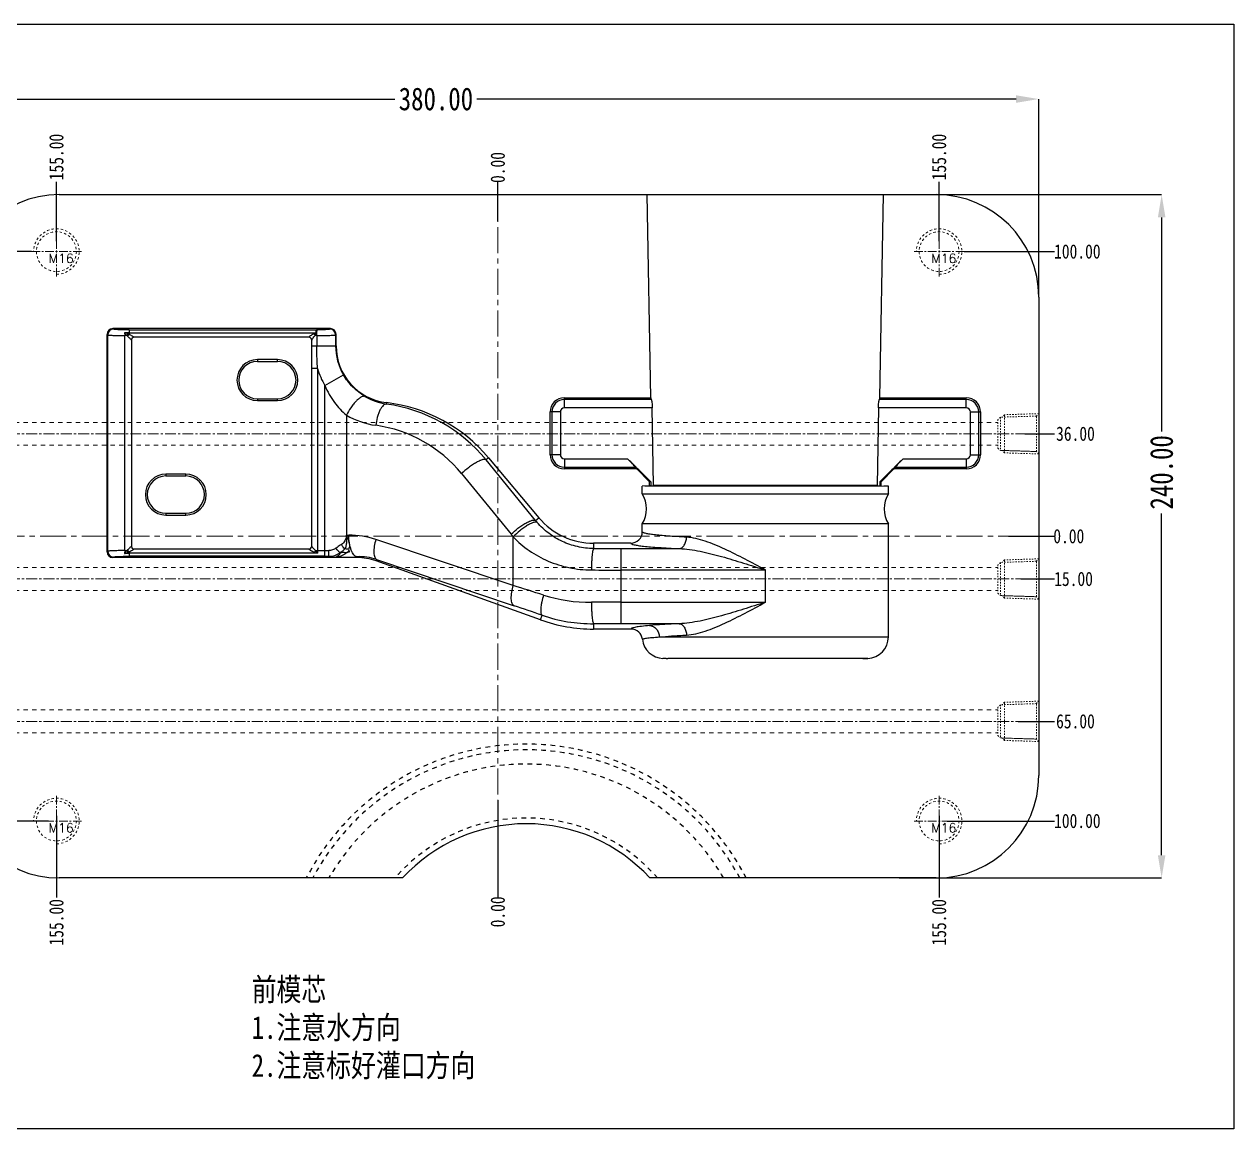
# Model space of a CAD drawing. Header units: millimetres. Extents: x 1188 to 10032, y -1727 to 798.
# Drawn here: x 4049.1 to 4473.9, y -934.3 to -546.3 of the extents above; entities that cross this region are included whole.
import ezdxf

# ---------------------------------------------------------------- set-up
doc = ezdxf.new("R2010")
doc.units = ezdxf.units.MM
doc.header["$LTSCALE"] = 16.335
doc.header["$PDMODE"] = 3
doc.header["$PDSIZE"] = 0.3125
doc.linetypes.add('CENTER', pattern=[0.6, 0.375, -0.075, 0.075, -0.075])
doc.linetypes.add('HIDDEN', pattern=[0.2, 0.1, -0.1])
doc.layers.get('0').update_dxf_attribs({"linetype": 'CONTINUOUS'})
doc.layers.get('Defpoints').update_dxf_attribs({"linetype": 'CONTINUOUS'})
for name, color, linetype, lineweight in [('center', 1, 'CENTER', 9), ('cool', 153, 'HIDDEN', 9), ('screw', 33, 'CONTINUOUS', 13)]:
    doc.layers.add(name, color=color, linetype=linetype, lineweight=lineweight)
doc.layers.add('DEFAULT_2', color=8, linetype='HIDDEN')
doc.layers.add('dim', color=3, linetype='CONTINUOUS')
doc.styles.get("Standard").update_dxf_attribs({"font": 'txt', "width": 0.8})
doc.styles.add('TXT', font='txt.shx', dxfattribs={"bigfont": 'gbcbig.shx'})
doc.dimstyles.new('11', dxfattribs={"dimtxt": 8, "dimasz": 8, "dimexe": 0, "dimexo": 0, "dimgap": 0, "dimtad": 0, "dimzin": 0, "dimdsep": 46, "dimtxsty": 'Standard', "dimcen": 0, "dimclrd": 4, "dimclre": 4, "dimclrt": 6, "dimazin": 0, "dimtfac": 1, "dimtofl": 0, "dimtmove": 0, "dimatfit": 3, "dimfxl": 0, "dimtolj": 1, "dimtzin": 0, "dimarcsym": 0})

# ---------------------------------------------------------------- blocks, each defined once
blk = doc.blocks.new('screw_m16_g')
at = {"layer": 'screw', "color": 1, "linetype": 'CENTER', "ltscale": 0.497582}
for p, q in [((0, -8.8), (0, 8.8)), ((-8.8, 0), (8.8, 0))]:
    blk.add_line(p, q, dxfattribs=at)
at = {"layer": 'screw', "color": 33, "linetype": 'HIDDEN', "ltscale": 0.497582}
blk.add_circle((0, 0), 7, dxfattribs=at)
at = {"layer": 'screw', "color": 92, "linetype": 'HIDDEN', "ltscale": 0.497582}
blk.add_arc((0, 0), 8, 270, 180, dxfattribs=at)
at = {"layer": 'screw', "color": 6, "style": 'TXT'}
blk.add_text('M16', height=3.2, dxfattribs=at).set_placement((-2.72, -4))
blk = doc.blocks.new('cool_jt_f12')
at = {"layer": 'cool', "ltscale": 0.3}
for p, q in [((0, 7.0785), (0.856, 6.2225)), ((0, 7.0785), (12, 6.7035)), ((0.856, 6.2225), (0.856, -6.2225)), ((13.5, 5.827375), (0.856, 6.2225)), ((0.856, 6.2225), (13.5, 5.827375)), ((12, 6.7035), (12.856, 5.8475)), ((12, 6.7035), (12, -6.7035)), ((14.327375, 5), (13.5, 5.827375)), ((13.5, -5.827375), (13.5, 5.827375)), ((14.327375, -5), (14.327375, 5)), ((0.856, -6.2225), (0, -7.0785)), ((0, -7.0785), (12, -6.7035)), ((0.856, -6.2225), (13.5, -5.827375)), ((12, -6.7035), (12.856, -5.8475)), ((13.5, -5.827375), (14.327375, -5))]:
    blk.add_line(p, q, dxfattribs=at)
blk = doc.blocks.new('2')
at = {"layer": 'cool', "ltscale": 0.932966}
for p, q in [((1569.04, -797.14), (1920.38, -797.14)), ((1569.04, -805.14), (1920.38, -805.14))]:
    blk.add_line(p, q, dxfattribs=at)
at = {"layer": 'cool', "color": 1, "linetype": 'CENTER', "ltscale": 0.621977}
blk.add_line((1554.71, -801.14), (1934.71, -801.14), dxfattribs=at)
at = {"layer": 'cool', "ltscale": 0.932966}
blk.add_blockref('cool_jt_f12', (1554.71, -801.14), dxfattribs=at)
at = {"layer": 'cool', "ltscale": 0.932966, "rotation": 180}
blk.add_blockref('cool_jt_f12', (1934.71, -801.14), dxfattribs=at)
blk = doc.blocks.new('*D150')
at = {"color": 4, "lineweight": -2}
for p, q in [((4025.45, -642.14), (4025.45, -572.57)), ((4033.45, -572.57), (4179.33, -572.57)), ((4397.45, -572.57), (4208.13, -572.57)), ((4405.45, -642.14), (4405.45, -572.57))]:
    blk.add_line(p, q, dxfattribs=at)
at = {"color": 4}
for points in [[(4033.45, -571.24), (4033.45, -573.9), (4025.45, -572.57)], [(4397.45, -571.24), (4397.45, -573.9), (4405.45, -572.57)]]:
    blk.add_solid(points, dxfattribs=at)
at = {"layer": 'Defpoints', "color": 0}
for p in [(4405.45, -572.57), (4025.45, -642.14), (4405.45, -642.14)]:
    blk.add_point(p, dxfattribs=at)
at = {"color": 6, "insert": (4193.73, -572.57), "char_height": 8, "attachment_point": 5}
blk.add_mtext('\\A1;380.00', dxfattribs=at)
blk = doc.blocks.new('*D151')
at = {"color": 4, "lineweight": -2}
for p, q in [((4369.45, -606.14), (4448.6, -606.14)), ((4448.6, -614.14), (4448.6, -689.28)), ((4448.6, -838.14), (4448.6, -718.08)), ((4356.45, -846.14), (4448.6, -846.14))]:
    blk.add_line(p, q, dxfattribs=at)
at = {"color": 4}
for points in [[(4447.27, -614.14), (4449.93, -614.14), (4448.6, -606.14)], [(4447.27, -838.14), (4449.93, -838.14), (4448.6, -846.14)]]:
    blk.add_solid(points, dxfattribs=at)
at = {"layer": 'Defpoints', "color": 0}
for p in [(4369.45, -606.14), (4356.45, -846.14), (4448.6, -846.14)]:
    blk.add_point(p, dxfattribs=at)
at = {"color": 6, "insert": (4448.6, -703.68), "char_height": 8, "attachment_point": 5, "rotation": 90}
blk.add_mtext('\\A1;240.00', dxfattribs=at)
blk = doc.blocks.new('*D156')
at = {"layer": 'Defpoints', "color": 0}
for p in [(4215.45, -726.14), (4394.76, -726.14), (4410.99, -726.14)]:
    blk.add_point(p, dxfattribs=at)
at = {"layer": 'dim', "color": 4, "lineweight": -2}
blk.add_line((4394.76, -726.14), (4410.99, -726.14), dxfattribs=at)
at = {"layer": 'dim', "color": 6, "insert": (4415.99, -726.14), "char_height": 5, "attachment_point": 5}
blk.add_mtext('\\A1;0.00', dxfattribs=at)
blk = doc.blocks.new('*D157')
at = {"layer": 'Defpoints', "color": 0}
for p in [(4400.6, -690.14), (4410.99, -690.14), (4215.45, -726.14)]:
    blk.add_point(p, dxfattribs=at)
at = {"layer": 'dim', "color": 4, "lineweight": -2}
blk.add_line((4400.6, -690.14), (4410.99, -690.14), dxfattribs=at)
at = {"layer": 'dim', "color": 6, "insert": (4418.33, -690.14), "char_height": 5, "attachment_point": 5}
blk.add_mtext('\\A1;36.00', dxfattribs=at)
blk = doc.blocks.new('*D158')
at = {"layer": 'Defpoints', "color": 0}
for p in [(4379.25, -626.14), (4410.99, -626.14), (4215.45, -726.14)]:
    blk.add_point(p, dxfattribs=at)
at = {"layer": 'dim', "color": 4, "lineweight": -2}
blk.add_line((4379.25, -626.14), (4410.99, -626.14), dxfattribs=at)
at = {"layer": 'dim', "color": 6, "insert": (4418.99, -626.14), "char_height": 5, "attachment_point": 5}
blk.add_mtext('\\A1;100.00', dxfattribs=at)
blk = doc.blocks.new('*D159')
at = {"layer": 'Defpoints', "color": 0}
for p in [(4215.45, -726.14), (4399.15, -741.14), (4410.99, -741.14)]:
    blk.add_point(p, dxfattribs=at)
at = {"layer": 'dim', "color": 4, "lineweight": -2}
blk.add_line((4399.15, -741.14), (4410.99, -741.14), dxfattribs=at)
at = {"layer": 'dim', "color": 6, "insert": (4417.66, -741.14), "char_height": 5, "attachment_point": 5}
blk.add_mtext('\\A1;15.00', dxfattribs=at)
blk = doc.blocks.new('*D160')
at = {"layer": 'Defpoints', "color": 0}
for p in [(4215.45, -726.14), (4398.26, -791.14), (4410.99, -791.14)]:
    blk.add_point(p, dxfattribs=at)
at = {"layer": 'dim', "color": 4, "lineweight": -2}
blk.add_line((4398.26, -791.14), (4410.99, -791.14), dxfattribs=at)
at = {"layer": 'dim', "color": 6, "insert": (4418.33, -791.14), "char_height": 5, "attachment_point": 5}
blk.add_mtext('\\A1;65.00', dxfattribs=at)
blk = doc.blocks.new('*D161')
at = {"layer": 'Defpoints', "color": 0}
for p in [(4215.45, -726.14), (4373.25, -826.14), (4410.99, -826.14)]:
    blk.add_point(p, dxfattribs=at)
at = {"layer": 'dim', "color": 4, "lineweight": -2}
blk.add_line((4373.25, -826.14), (4410.99, -826.14), dxfattribs=at)
at = {"layer": 'dim', "color": 6, "insert": (4418.99, -826.14), "char_height": 5, "attachment_point": 5}
blk.add_mtext('\\A1;100.00', dxfattribs=at)
blk = doc.blocks.new('*D162')
at = {"layer": 'Defpoints', "color": 0}
for p in [(4215.45, -726.14), (4215.45, -818.82), (4215.45, -853.05)]:
    blk.add_point(p, dxfattribs=at)
at = {"layer": 'dim', "color": 4, "lineweight": -2}
blk.add_line((4215.45, -818.82), (4215.45, -853.05), dxfattribs=at)
at = {"layer": 'dim', "color": 6, "insert": (4215.45, -858.05), "char_height": 5, "attachment_point": 5, "rotation": 90}
blk.add_mtext('\\A1;0.00', dxfattribs=at)
blk = doc.blocks.new('*D163')
at = {"layer": 'Defpoints', "color": 0}
for p in [(4215.45, -726.14), (4370.45, -824.28), (4370.45, -853.05)]:
    blk.add_point(p, dxfattribs=at)
at = {"layer": 'dim', "color": 4, "lineweight": -2}
blk.add_line((4370.45, -824.28), (4370.45, -853.05), dxfattribs=at)
at = {"layer": 'dim', "color": 6, "insert": (4370.45, -861.72), "char_height": 5, "attachment_point": 5, "rotation": 90}
blk.add_mtext('\\A1;155.00', dxfattribs=at)
blk = doc.blocks.new('*D164')
at = {"layer": 'Defpoints', "color": 0}
for p in [(4215.45, -601.61), (4215.45, -615.51), (4215.45, -726.14)]:
    blk.add_point(p, dxfattribs=at)
at = {"layer": 'dim', "color": 4, "lineweight": -2}
blk.add_line((4215.45, -615.51), (4215.45, -601.61), dxfattribs=at)
at = {"layer": 'dim', "color": 6, "insert": (4215.45, -596.61), "char_height": 5, "attachment_point": 5, "rotation": 90}
blk.add_mtext('\\A1;0.00', dxfattribs=at)
blk = doc.blocks.new('*D165')
at = {"layer": 'Defpoints', "color": 0}
for p in [(4370.45, -601.61), (4370.45, -622.5), (4215.45, -726.14)]:
    blk.add_point(p, dxfattribs=at)
at = {"layer": 'dim', "color": 4, "lineweight": -2}
blk.add_line((4370.45, -622.5), (4370.45, -601.61), dxfattribs=at)
at = {"layer": 'dim', "color": 6, "insert": (4370.45, -592.94), "char_height": 5, "attachment_point": 5, "rotation": 90}
blk.add_mtext('\\A1;155.00', dxfattribs=at)
blk = doc.blocks.new('*D166')
at = {"layer": 'Defpoints', "color": 0}
for p in [(4019.9, -726.14), (4036.14, -726.14), (4215.45, -726.14)]:
    blk.add_point(p, dxfattribs=at)
at = {"layer": 'dim', "color": 4, "lineweight": -2}
blk.add_line((4036.14, -726.14), (4019.9, -726.14), dxfattribs=at)
at = {"layer": 'dim', "color": 6, "insert": (4014.9, -726.14), "char_height": 5, "attachment_point": 5}
blk.add_mtext('\\A1;0.00', dxfattribs=at)
blk = doc.blocks.new('*D167')
at = {"layer": 'Defpoints', "color": 0}
for p in [(4019.9, -690.14), (4030.29, -690.14), (4215.45, -726.14)]:
    blk.add_point(p, dxfattribs=at)
at = {"layer": 'dim', "color": 4, "lineweight": -2}
blk.add_line((4030.29, -690.14), (4019.9, -690.14), dxfattribs=at)
at = {"layer": 'dim', "color": 6, "insert": (4012.57, -690.14), "char_height": 5, "attachment_point": 5}
blk.add_mtext('\\A1;36.00', dxfattribs=at)
blk = doc.blocks.new('*D168')
at = {"layer": 'Defpoints', "color": 0}
for p in [(4019.9, -626.14), (4051.65, -626.14), (4215.45, -726.14)]:
    blk.add_point(p, dxfattribs=at)
at = {"layer": 'dim', "color": 4, "lineweight": -2}
blk.add_line((4051.65, -626.14), (4019.9, -626.14), dxfattribs=at)
at = {"layer": 'dim', "color": 6, "insert": (4011.9, -626.14), "char_height": 5, "attachment_point": 5}
blk.add_mtext('\\A1;100.00', dxfattribs=at)
blk = doc.blocks.new('*D169')
at = {"layer": 'Defpoints', "color": 0}
for p in [(4215.45, -726.14), (4019.9, -741.14), (4031.75, -741.14)]:
    blk.add_point(p, dxfattribs=at)
at = {"layer": 'dim', "color": 4, "lineweight": -2}
blk.add_line((4031.75, -741.14), (4019.9, -741.14), dxfattribs=at)
at = {"layer": 'dim', "color": 6, "insert": (4013.24, -741.14), "char_height": 5, "attachment_point": 5}
blk.add_mtext('\\A1;15.00', dxfattribs=at)
blk = doc.blocks.new('*D170')
at = {"layer": 'Defpoints', "color": 0}
for p in [(4215.45, -726.14), (4019.9, -791.14), (4032.63, -791.14)]:
    blk.add_point(p, dxfattribs=at)
at = {"layer": 'dim', "color": 4, "lineweight": -2}
blk.add_line((4032.63, -791.14), (4019.9, -791.14), dxfattribs=at)
at = {"layer": 'dim', "color": 6, "insert": (4012.57, -791.14), "char_height": 5, "attachment_point": 5}
blk.add_mtext('\\A1;65.00', dxfattribs=at)
blk = doc.blocks.new('*D171')
at = {"layer": 'Defpoints', "color": 0}
for p in [(4215.45, -726.14), (4019.9, -826.14), (4057.65, -826.14)]:
    blk.add_point(p, dxfattribs=at)
at = {"layer": 'dim', "color": 4, "lineweight": -2}
blk.add_line((4057.65, -826.14), (4019.9, -826.14), dxfattribs=at)
at = {"layer": 'dim', "color": 6, "insert": (4011.9, -826.14), "char_height": 5, "attachment_point": 5}
blk.add_mtext('\\A1;100.00', dxfattribs=at)
blk = doc.blocks.new('*D172')
at = {"layer": 'Defpoints', "color": 0}
for p in [(4215.45, -726.14), (4060.45, -824.28), (4060.45, -853.05)]:
    blk.add_point(p, dxfattribs=at)
at = {"layer": 'dim', "color": 4, "lineweight": -2}
blk.add_line((4060.45, -824.28), (4060.45, -853.05), dxfattribs=at)
at = {"layer": 'dim', "color": 6, "insert": (4060.45, -861.72), "char_height": 5, "attachment_point": 5, "rotation": 90}
blk.add_mtext('\\A1;155.00', dxfattribs=at)
blk = doc.blocks.new('*D173')
at = {"layer": 'Defpoints', "color": 0}
for p in [(4060.45, -601.61), (4060.45, -622.5), (4215.45, -726.14)]:
    blk.add_point(p, dxfattribs=at)
at = {"layer": 'dim', "color": 4, "lineweight": -2}
blk.add_line((4060.45, -622.5), (4060.45, -601.61), dxfattribs=at)
at = {"layer": 'dim', "color": 6, "insert": (4060.45, -592.94), "char_height": 5, "attachment_point": 5, "rotation": 90}
blk.add_mtext('\\A1;155.00', dxfattribs=at)

msp = doc.modelspace()

# ---------------------------------------------------------------- linework, layer by layer
at = {"color": 7, "linetype": 'Continuous'}
for p, q in [((4061.447, -606.141), (4369.447, -606.141)), ((4269.203, -677.48), (4267.958, -606.141)), ((4349.631, -677.48), (4350.876, -606.141)), ((4405.447, -642.141), (4405.447, -810.141)), ((4080.453, -653.38), (4080.274, -653.201)), ((4156.66, -653.201), (4080.274, -653.201)), ((4085.973, -653.654), (4085.973, -655.214)), ((4085.973, -653.654), (4151.933, -653.654)), ((4152.134, -653.648), (4151.933, -653.654)), ((4156.66, -653.201), (4156.481, -653.38)), ((4078.267, -731.594), (4078.267, -655.208)), ((4078.267, -655.208), (4078.446, -655.387)), ((4078.446, -731.415), (4078.446, -655.387)), ((4084.494, -731.146), (4084.494, -655.656)), ((4085.189, -655.656), (4084.494, -655.656)), ((4085.973, -654.687), (4151.507, -654.687)), ((4086.809, -657.193), (4086.809, -729.609)), ((4149.12, -656.216), (4087.815, -656.216)), ((4150.124, -729.575), (4150.126, -657.225)), ((4151.887, -655.659), (4151.313, -655.659)), ((4151.887, -655.659), (4151.887, -659.231)), ((4158.488, -655.387), (4158.667, -655.208)), ((4158.488, -655.387), (4158.488, -659.231)), ((4158.667, -659.231), (4158.667, -655.208)), ((4150.126, -659.231), (4158.667, -659.231)), ((4131.029, -664.1), (4131.029, -664.759)), ((4138.064, -664.1), (4131.029, -664.1)), ((4131.029, -664.759), (4138.064, -664.759)), ((4138.064, -664.759), (4138.064, -664.1)), ((4152.134, -667.223), (4150.124, -667.223)), ((4152.134, -667.223), (4152.134, -732.116)), ((4154.74, -673.227), (4161.244, -669.438)), ((4154.74, -733.148), (4154.74, -673.227)), ((4131.029, -677.824), (4131.029, -678.482)), ((4131.029, -677.824), (4138.064, -677.824)), ((4131.029, -678.482), (4138.064, -678.482)), ((4138.064, -678.482), (4138.064, -677.824)), ((4176.392, -679.19), (4176.332, -679.691)), ((4238.845, -681.055), (4238.845, -677.48)), ((4238.845, -677.48), (4269.203, -677.48)), ((4269.368, -678.1), (4238.845, -678.1)), ((4379.989, -678.1), (4349.465, -678.1)), ((4349.631, -677.48), (4379.989, -677.48)), ((4379.989, -681.055), (4379.989, -677.48)), ((4162.305, -683.592), (4162.305, -725.561)), ((4233.845, -697.48), (4233.845, -682.48)), ((4237.42, -682.48), (4233.845, -682.48)), ((4234.466, -682.48), (4234.466, -697.48)), ((4237.42, -682.48), (4237.42, -697.48)), ((4269.716, -681.055), (4238.845, -681.055)), ((4270.198, -708.354), (4269.716, -681.055)), ((4349.118, -681.055), (4348.636, -708.354)), ((4379.989, -681.055), (4349.118, -681.055)), ((4381.413, -682.48), (4384.989, -682.48)), ((4381.413, -697.48), (4381.413, -682.48)), ((4384.368, -697.48), (4384.368, -682.48)), ((4384.989, -682.48), (4384.989, -697.48)), ((4212.204, -698.548), (4211.327, -699.285)), ((4228.709, -720.576), (4211.327, -699.285)), ((4212.204, -698.548), (4229.87, -719.601)), ((4237.42, -697.48), (4233.845, -697.48)), ((4238.845, -698.904), (4238.845, -702.48)), ((4238.845, -698.904), (4261.037, -698.904)), ((4263.8, -701.645), (4261.037, -698.904)), ((4357.796, -698.904), (4355.034, -701.645)), ((4357.796, -698.904), (4379.989, -698.904)), ((4379.989, -698.904), (4379.989, -702.48)), ((4381.413, -697.48), (4384.989, -697.48)), ((4098.869, -704.3), (4098.869, -704.959)), ((4105.904, -704.3), (4098.869, -704.3)), ((4098.869, -704.959), (4105.904, -704.959)), ((4105.904, -704.959), (4105.904, -704.3)), ((4202.724, -704.123), (4220.106, -725.414)), ((4238.845, -701.859), (4263.757, -701.859)), ((4264.242, -702.48), (4238.845, -702.48)), ((4264.44, -702.279), (4263.8, -701.645)), ((4268.742, -706.98), (4264.242, -702.48)), ((4350.092, -706.98), (4354.592, -702.48)), ((4355.034, -701.645), (4354.394, -702.279)), ((4379.989, -702.48), (4354.592, -702.48)), ((4355.077, -701.859), (4379.989, -701.859)), ((4268.742, -708.389), (4266.202, -708.478)), ((4266.202, -711.224), (4266.202, -708.478)), ((4268.742, -708.389), (4268.742, -706.98)), ((4269.187, -706.98), (4268.742, -706.98)), ((4269.187, -708.389), (4268.742, -708.389)), ((4350.092, -708.478), (4268.742, -708.478)), ((4269.187, -706.98), (4268.962, -706.757)), ((4269.187, -706.98), (4269.187, -708.389)), ((4269.187, -708.389), (4270.198, -708.354)), ((4348.636, -708.354), (4270.198, -708.354)), ((4348.636, -708.354), (4349.647, -708.389)), ((4349.872, -706.757), (4349.647, -706.98)), ((4350.092, -706.98), (4349.647, -706.98)), ((4349.647, -706.98), (4349.647, -708.389)), ((4350.092, -708.389), (4350.092, -706.98)), ((4350.092, -708.389), (4352.632, -708.478)), ((4352.632, -711.224), (4352.632, -708.478)), ((4266.202, -711.224), (4352.632, -711.224)), ((4098.869, -718.024), (4098.869, -718.682)), ((4098.869, -718.024), (4105.904, -718.024)), ((4098.869, -718.682), (4105.904, -718.682)), ((4105.904, -718.682), (4105.904, -718.024)), ((4228.709, -720.576), (4229.87, -719.601)), ((4266.202, -724.551), (4266.202, -721.812)), ((4352.632, -721.812), (4266.202, -721.812)), ((4352.632, -761.496), (4352.632, -721.812)), ((4162.305, -725.561), (4162.305, -725.78)), ((4162.305, -725.78), (4163.116, -725.776)), ((4220.876, -743.438), (4220.876, -726.325)), ((4087.815, -730.586), (4149.122, -730.586)), ((4220.876, -743.438), (4172.613, -727.221)), ((4262.182, -728.576), (4249.117, -728.576)), ((4249.117, -728.576), (4249.117, -730.441)), ((4258.702, -730.467), (4279.172, -730.467)), ((4258.702, -730.467), (4258.702, -756.836)), ((4078.446, -731.415), (4078.267, -731.594)), ((4080.274, -733.601), (4080.453, -733.423)), ((4165.953, -733.601), (4080.274, -733.601)), ((4084.494, -731.146), (4085.189, -731.146)), ((4085.973, -731.588), (4085.973, -733.148)), ((4152.134, -732.116), (4085.973, -732.116)), ((4154.74, -733.148), (4085.973, -733.148)), ((4151.428, -731.141), (4154.74, -731.141)), ((4156.215, -733.145), (4158.615, -733.455)), ((4158.615, -733.455), (4165.953, -733.299)), ((4165.953, -733.601), (4165.953, -733.299)), ((4172.909, -734.306), (4172.739, -734.781)), ((4230.457, -755.481), (4172.739, -734.781)), ((4172.909, -734.306), (4221.172, -750.523)), ((4309.417, -737.994), (4258.702, -737.994)), ((4309.417, -749.309), (4309.417, -737.994)), ((4258.702, -749.309), (4309.417, -749.309)), ((4230.457, -755.481), (4231.034, -753.872)), ((4249.117, -756.862), (4249.117, -758.726)), ((4262.25, -758.726), (4249.117, -758.726)), ((4279.172, -756.836), (4258.702, -756.836)), ((4272.177, -761.496), (4352.632, -761.496)), ((4274.531, -769.065), (4273.476, -769.029)), ((4343.601, -769.078), (4275.232, -769.078)), ((4344.303, -769.065), (4345.357, -769.029)), ((4182.036, -846.141), (4061.447, -846.141)), ((4369.447, -846.141), (4268.858, -846.141))]:
    msp.add_line(p, q, dxfattribs=at)
msp.add_lwpolyline([(3832.945, -546.273), (4473.942, -546.273), (4473.942, -934.251), (3832.945, -934.251)], close=True)
msp.add_lwpolyline([(4150.094, -656.979), (4150.124, -657.198), (4150.124, -657.22)], dxfattribs=at)
for centre, radius, start, end in [((4061.447, -642.141), 36, 90, 180), ((4369.447, -642.141), 36, 0, 90), ((4080.459, -655.394), 2.014, 90.18561, 179.81439), ((4156.474, -655.394), 2.014, 0.18561, 89.81439), ((4149.117, -657.219), 1.003, 14.29634, 89.94563), ((4151.304, -656.75), 2.073, 78.53589, 84.37975), ((4178.767, -659.231), 20.279, 180, 210.22018), ((4178.767, -659.231), 20.1, 180, 263.21462), ((4131.029, -671.291), 7.191, 90, 270), ((4131.029, -671.291), 6.532, 90, 270), ((4138.064, -671.291), 7.191, 270, 90), ((4138.064, -671.291), 6.532, 270, 90), ((4178.767, -659.231), 27.806, 196.7041, 210.22018), ((4179.367, -659.225), 20.691, 239.3401, 261.56564), ((4168.855, -734.094), 54.914, 39.33741, 82.1738), ((4169.861, -734.078), 55.275, 40, 83.21462), ((4238.845, -682.48), 5, 90, 180), ((4238.845, -682.48), 4.379, 90, 180), ((4379.989, -682.48), 5, 0, 90), ((4379.989, -682.48), 4.379, 0, 90), ((4176.531, -659.22), 28.216, 239.72787, 262.00536), ((4238.845, -682.48), 1.425, 90, 180), ((4379.989, -682.48), 1.425, 0, 90), ((4166.018, -734.092), 47.386, 39.23014, 82.00779), ((4238.845, -697.48), 5, 180, 270), ((4238.845, -697.48), 4.379, 180, 270), ((4238.845, -697.48), 1.425, 180, 270), ((4379.989, -697.48), 5, 270, 0), ((4379.989, -697.48), 4.379, 270, 0), ((4379.989, -697.48), 1.425, 270, 0), ((4098.869, -711.491), 7.191, 90, 270), ((4098.869, -711.491), 6.532, 90, 270), ((4105.904, -711.491), 7.191, 270, 90), ((4105.904, -711.491), 6.532, 270, 90), ((4257.659, -716.518), 10.05, 328.21167, 31.78833), ((4361.174, -716.518), 10.05, 148.21167, 211.78833), ((4249.853, -703.447), 27.211, 219.01065, 220.96923), ((4249.117, -703.451), 25.125, 220, 270), ((4167.056, -698.985), 27.452, 259.90209, 260.1401), ((4161.808, -725.688), 0.499, 334.08396, 348.80623), ((4163.711, -753.713), 27.948, 71.42655, 91.21992), ((4247.014, -703.445), 34.738, 219.22859, 221.19606), ((4262.177, -724.552), 4.025, 270.07448, 0.01478), ((4161.69, -734.54), 3.974, 70.83538, 78.17685), ((4258.698, 1037.468), 1767.935, 269.689473, 270.000104), ((4080.459, -731.409), 2.014, 180.18561, 269.81439), ((4154.741, -383.251), 347.89, 269.99988, 270.22081), ((4154.741, -312.202), 420.946, 269.99989, 270.20074), ((4157.728, -726.435), 7.196, 310.09759, 319.06751), ((4154, -710.348), 23.154, 291.17364, 293.73315), ((4171.766, -727.878), 9.21, 198.19194, 200.87762), ((4170.413, -728.396), 7.761, 200.8673, 203.93463), ((4166.548, -753.713), 20.423, 71.85081, 91.66742), ((4165.953, -753.701), 20.1, 70.27, 90), ((4258.698, 1328.253), 2066.247, 269.712763, 270.000096), ((3650.619, -2577.514), 1920.684, 72.39496, 72.728327), ((4248.039, -694.631), 54.704, 252.44317, 270.31504), ((3696.43, -2311.962), 1647.253, 71.062138, 71.424403), ((4258.684, -2810.057), 2060.748, 89.999521, 90.287621), ((4249.117, -703.451), 55.275, 250.27, 270), ((4248.861, -702.219), 54.643, 250.9587, 270.26837), ((4258.686, -2520.068), 1763.232, 89.999482, 90.310941), ((4262.245, -762.751), 4.025, 6.22315, 89.93297), ((4273.739, -761.496), 7.537, 186.23885, 268), ((4345.094, -761.496), 7.537, 272, 0), ((4275.232, -748.978), 20.1, 268, 270), ((4343.601, -748.978), 20.1, 270, 272), ((4061.447, -810.141), 36, 180, 270), ((4369.447, -810.141), 36, 270, 0), ((4225.447, -886.141), 59.03, 42.65806, 137.34194)]:
    msp.add_arc(centre, radius, start, end, dxfattribs=at)
for centre, major_axis, ratio, start_param, end_param in [((4080.28, -655.214), (1.425, -1.425), 0.9972647, 2.357564, 3.9256213), ((4156.654, -655.214), (-1.425, -1.425), 0.9972647, 2.357564, 3.9256213), ((4309.417, -677.458), (40.214, 0), 0.1763278, -3.1385148, -3.0508358), ((4309.417, -677.458), (40.214, 0), 0.1763278, -0.0907568, -0.0030778), ((4309.417, -701.03), (45.894, 0), 0.1791337, -3.0406109, -2.9643389), ((4309.417, -701.03), (45.894, 0), 0.1791337, -0.1772537, -0.1009817), ((4080.28, -731.588), (1.425, 1.425), 0.9972647, -3.9256213, -2.357564)]:
    msp.add_ellipse(centre, major_axis=major_axis, ratio=ratio, start_param=start_param, end_param=end_param, dxfattribs=at)
for points, knots in [([(4085.973, -653.654), (4085.29, -653.654), (4084.296, -653.645), (4083.028, -653.612), (4082.213, -653.579), (4081.533, -653.54), (4081.062, -653.501), (4080.772, -653.464), (4080.621, -653.439), (4080.52, -653.414), (4080.467, -653.394), (4080.453, -653.38)], [0, 0, 0, 0, 0.3698332, 0.5381025, 0.6871795, 0.8116028, 0.9071373, 0.942916, 0.9703465, 0.9893245, 1, 1, 1, 1]), ([(4151.933, -653.654), (4151.865, -653.659), (4151.711, -653.696), (4151.596, -653.947), (4151.54, -654.275), (4151.517, -654.538), (4151.507, -654.687)], [0, 0, 0, 0, 0.1676451, 0.353607, 0.6316988, 1, 1, 1, 1]), ([(4151.716, -654.718), (4151.723, -654.571), (4151.739, -654.312), (4151.773, -654.012), (4151.824, -653.835), (4151.878, -653.72), (4151.96, -653.675), (4152.011, -653.666)], [0, 0, 0, 0, 0.3847025, 0.6756867, 0.7820077, 0.8650221, 1, 1, 1, 1]), ([(4151.887, -655.659), (4151.888, -655.424), (4151.896, -654.984), (4151.917, -654.461), (4151.954, -654.109), (4151.99, -653.915), (4152.02, -653.774), (4152.035, -653.698), (4152.045, -653.67)], [0, 0, 0, 0, 0.3531213, 0.6600195, 0.7839607, 0.8836587, 0.9562994, 1, 1, 1, 1]), ([(4156.481, -653.38), (4156.47, -653.391), (4156.428, -653.409), (4156.302, -653.444), (4156.052, -653.48), (4155.657, -653.52), (4155.135, -653.556), (4154.504, -653.589), (4153.491, -653.626), (4152.691, -653.641), (4152.134, -653.648)], [0, 0, 0, 0, 0.0110285, 0.029762, 0.090948, 0.1830623, 0.3037151, 0.4498819, 0.6176721, 1, 1, 1, 1]), ([(4078.446, -655.387), (4078.462, -655.4), (4078.52, -655.416), (4078.629, -655.439), (4078.788, -655.46), (4079.096, -655.493), (4079.596, -655.529), (4080.322, -655.566), (4081.202, -655.598), (4082.61, -655.635), (4083.722, -655.65), (4084.494, -655.656)], [0, 0, 0, 0, 0.0103974, 0.028834, 0.0553599, 0.0898696, 0.1821473, 0.3031741, 0.449703, 0.6178463, 1, 1, 1, 1]), ([(4084.365, -654.674), (4084.435, -654.761), (4084.704, -655.093), (4084.98, -655.419), (4085.189, -655.656)], [0, 0, 0, 0, 0.260712, 1, 1, 1, 1]), ([(4085.973, -654.687), (4085.837, -654.687), (4085.301, -654.685), (4084.765, -654.678), (4084.365, -654.674)], [0, 0, 0, 0, 0.2532784, 1, 1, 1, 1]), ([(4084.365, -654.674), (4084.39, -654.832), (4084.459, -655.155), (4084.493, -655.485), (4084.494, -655.656)], [0, 0, 0, 0, 0.4834595, 1, 1, 1, 1]), ([(4085.578, -655.048), (4085.482, -655.012), (4085.083, -654.87), (4084.674, -654.759), (4084.365, -654.674)], [0, 0, 0, 0, 0.243987, 1, 1, 1, 1]), ([(4085.189, -655.656), (4085.214, -655.6), (4085.323, -655.385), (4085.458, -655.182), (4085.578, -655.048)], [0, 0, 0, 0, 0.2540732, 1, 1, 1, 1]), ([(4085.455, -655.877), (4085.552, -655.685), (4085.717, -655.449), (4085.922, -655.256), (4085.973, -655.214)], [0, 0, 0, 0, 0.7662939, 1, 1, 1, 1]), ([(4085.455, -655.877), (4085.738, -656.135), (4086.11, -656.514), (4086.553, -656.96), (4086.731, -657.132), (4086.809, -657.193)], [0, 0, 0, 0, 0.6081364, 0.8422138, 1, 1, 1, 1]), ([(4085.973, -655.214), (4085.941, -655.2), (4085.811, -655.14), (4085.679, -655.085), (4085.578, -655.048)], [0, 0, 0, 0, 0.2431266, 1, 1, 1, 1]), ([(4087.815, -656.216), (4087.717, -656.177), (4087.481, -656.05), (4087.073, -655.821), (4086.557, -655.526), (4086.178, -655.319), (4085.973, -655.214)], [0, 0, 0, 0, 0.1508742, 0.381739, 0.6706707, 1, 1, 1, 1]), ([(4087.815, -656.216), (4087.561, -656.216), (4087.157, -656.37), (4086.861, -656.802), (4086.809, -657.064), (4086.809, -657.193)], [0, 0, 0, 0, 0.4956118, 0.7478065, 1, 1, 1, 1]), ([(4149.328, -656.007), (4149.276, -656.048), (4149.207, -656.111), (4149.126, -656.184), (4149.12, -656.216)], [0, 0, 0, 0, 0.6657429, 1, 1, 1, 1]), ([(4150.903, -655.051), (4150.579, -655.193), (4150.042, -655.499), (4149.532, -655.844), (4149.328, -656.007)], [0, 0, 0, 0, 0.5751221, 1, 1, 1, 1]), ([(4150.124, -657.22), (4150.124, -657.191), (4150.158, -657.116), (4150.228, -656.987), (4150.34, -656.814), (4150.543, -656.522), (4150.856, -656.12), (4151.146, -655.807), (4151.313, -655.659)], [0, 0, 0, 0, 0.0435006, 0.1199786, 0.2260818, 0.3546511, 0.6609119, 1, 1, 1, 1]), ([(4150.902, -655.051), (4151.013, -655.002), (4151.183, -654.928), (4151.385, -654.821), (4151.498, -654.743), (4151.507, -654.687)], [0, 0, 0, 0, 0.5079036, 0.7608268, 1, 1, 1, 1]), ([(4150.902, -655.051), (4150.941, -655.093), (4151.1, -655.28), (4151.23, -655.491), (4151.313, -655.659)], [0, 0, 0, 0, 0.2335685, 1, 1, 1, 1]), ([(4151.313, -655.659), (4151.395, -655.534), (4151.57, -655.242), (4151.708, -654.912), (4151.716, -654.718)], [0, 0, 0, 0, 0.4361838, 1, 1, 1, 1]), ([(4151.887, -655.659), (4152.315, -655.657), (4153.149, -655.651), (4154.354, -655.632), (4155.455, -655.606), (4156.421, -655.574), (4157.22, -655.536), (4157.772, -655.499), (4158.112, -655.464), (4158.288, -655.442), (4158.407, -655.418), (4158.47, -655.401), (4158.488, -655.387)], [0, 0, 0, 0, 0.1941075, 0.3780943, 0.5463589, 0.6939, 0.8161363, 0.9095411, 0.9444639, 0.9712299, 0.989728, 1, 1, 1, 1]), ([(4152.134, -667.223), (4152.096, -666.565), (4151.954, -663.904), (4151.887, -661.238), (4151.887, -659.231)], [0, 0, 0, 0, 0.2472773, 1, 1, 1, 1]), ([(4168.816, -677.023), (4167.287, -676.116), (4164.399, -673.897), (4162.162, -671.014), (4161.244, -669.438)], [0, 0, 0, 0, 0.4935903, 1, 1, 1, 1]), ([(4154.74, -673.227), (4155.625, -675.315), (4157.733, -679.123), (4160.713, -682.314), (4162.305, -683.592)], [0, 0, 0, 0, 0.526286, 1, 1, 1, 1]), ([(4168.816, -677.023), (4168.428, -676.876), (4167.604, -677.128), (4166.65, -677.777), (4165.71, -678.629), (4164.755, -679.715), (4163.543, -681.353), (4162.759, -682.686), (4162.305, -683.592)], [0, 0, 0, 0, 0.1292685, 0.2340808, 0.3666603, 0.5203381, 0.6844899, 1, 1, 1, 1]), ([(4176.332, -679.691), (4175.923, -679.696), (4175.25, -680.121), (4174.578, -680.962), (4174.02, -681.933), (4173.527, -683.11), (4172.979, -684.86), (4172.718, -686.241), (4172.606, -687.166)], [0, 0, 0, 0, 0.1401254, 0.2442389, 0.3726786, 0.5208651, 0.6808416, 1, 1, 1, 1]), ([(4269.368, -678.1), (4269.39, -678.143), (4269.428, -678.262), (4269.509, -678.601), (4269.599, -679.199), (4269.682, -680.066), (4269.71, -680.712), (4269.716, -681.055)], [0, 0, 0, 0, 0.0482836, 0.124408, 0.3512277, 0.6549176, 1, 1, 1, 1]), ([(4349.118, -681.055), (4349.124, -680.712), (4349.151, -680.066), (4349.235, -679.199), (4349.325, -678.601), (4349.406, -678.262), (4349.443, -678.143), (4349.465, -678.1)], [0, 0, 0, 0, 0.3450824, 0.6487723, 0.875592, 0.9517164, 1, 1, 1, 1]), ([(4211.327, -699.285), (4211.208, -699.191), (4210.8, -699.099), (4210.064, -699.23), (4209.067, -699.598), (4207.858, -700.22), (4206.518, -701.054), (4204.748, -702.326), (4203.496, -703.389), (4202.724, -704.123)], [0, 0, 0, 0, 0.0445892, 0.1153637, 0.2200681, 0.3567556, 0.5163745, 0.6854637, 1, 1, 1, 1]), ([(4263.574, -701.611), (4263.424, -701.426), (4263.066, -701.016), (4262.228, -700.105), (4261.529, -699.392), (4261.037, -698.904)], [0, 0, 0, 0, 0.1924375, 0.440375, 1, 1, 1, 1]), ([(4357.796, -698.904), (4357.303, -699.394), (4356.602, -700.109), (4355.763, -701.022), (4355.404, -701.432), (4355.255, -701.618)], [0, 0, 0, 0, 0.5603215, 0.8082674, 1, 1, 1, 1]), ([(4263.757, -701.859), (4263.748, -701.844), (4263.692, -701.758), (4263.628, -701.678), (4263.574, -701.611)], [0, 0, 0, 0, 0.1650123, 1, 1, 1, 1]), ([(4355.255, -701.618), (4355.234, -701.643), (4355.172, -701.722), (4355.11, -701.801), (4355.077, -701.859)], [0, 0, 0, 0, 0.330376, 1, 1, 1, 1]), ([(4220.106, -725.414), (4220.878, -724.68), (4222.13, -723.616), (4223.902, -722.347), (4225.238, -721.511), (4226.449, -720.892), (4227.444, -720.521), (4228.183, -720.388), (4228.591, -720.482), (4228.709, -720.576)], [0, 0, 0, 0, 0.3145327, 0.4836899, 0.6432291, 0.7794452, 0.8845974, 0.9554699, 1, 1, 1, 1]), ([(4229.307, -721.288), (4229.183, -721.195), (4228.77, -721.105), (4228.03, -721.25), (4227.045, -721.64), (4225.857, -722.285), (4224.553, -723.152), (4222.829, -724.467), (4221.619, -725.567), (4220.876, -726.325)], [0, 0, 0, 0, 0.0457166, 0.1171584, 0.2222856, 0.3580707, 0.5169787, 0.6855782, 1, 1, 1, 1]), ([(4249.117, -730.441), (4247.205, -730.427), (4243.416, -729.986), (4238.047, -728.136), (4233.243, -725.235), (4230.517, -722.682), (4229.307, -721.288)], [0, 0, 0, 0, 0.2554597, 0.5049833, 0.7533984, 1, 1, 1, 1]), ([(4162.242, -726.012), (4162.2, -726.314), (4162.074, -726.907), (4161.745, -727.742), (4161.272, -728.478), (4160.83, -728.853), (4160.593, -728.997)], [0, 0, 0, 0, 0.2602004, 0.5151421, 0.7628265, 1, 1, 1, 1]), ([(4161.709, -730.575), (4161.989, -730.249), (4162.306, -729.428), (4162.49, -727.897), (4162.46, -726.768), (4162.368, -726.069)], [0, 0, 0, 0, 0.2777048, 0.5442636, 1, 1, 1, 1]), ([(4162.286, -725.91), (4162.306, -725.927), (4162.343, -725.97), (4162.351, -726.025), (4162.361, -726.05)], [0, 0, 0, 0, 0.4895848, 1, 1, 1, 1]), ([(4162.361, -726.05), (4162.428, -726.266), (4162.613, -726.681), (4162.907, -727.412), (4163.186, -728.246), (4163.369, -729.171), (4163.343, -730.025), (4163.168, -730.555), (4163.016, -730.754)], [0, 0, 0, 0, 0.1378834, 0.2761442, 0.4807061, 0.674142, 0.8473055, 1, 1, 1, 1]), ([(4165.953, -733.299), (4165.558, -733.248), (4164.952, -732.776), (4164.388, -731.904), (4163.952, -730.925), (4163.598, -729.758), (4163.246, -728.027), (4163.133, -726.675), (4163.116, -725.772)], [0, 0, 0, 0, 0.1417993, 0.2455144, 0.3728652, 0.5197692, 0.6789319, 1, 1, 1, 1]), ([(4220.876, -726.325), (4222.574, -728.119), (4226.399, -731.395), (4233.06, -735.071), (4240.481, -737.404), (4245.699, -737.955), (4248.34, -737.968)], [0, 0, 0, 0, 0.2421833, 0.4896758, 0.7410591, 1, 1, 1, 1]), ([(4281.746, -726.452), (4280.592, -726.397), (4278.408, -726.282), (4275.331, -726.08), (4272.662, -725.862), (4270.433, -725.63), (4268.864, -725.416), (4267.85, -725.232), (4267.272, -725.103), (4266.819, -724.975), (4266.492, -724.844), (4266.279, -724.722), (4266.202, -724.601), (4266.202, -724.551)], [0, 0, 0, 0, 0.2194345, 0.4154059, 0.5855652, 0.7279956, 0.8410448, 0.8862107, 0.9236742, 0.9534008, 0.9755209, 0.9904914, 1, 1, 1, 1]), ([(4086.809, -729.609), (4086.731, -729.671), (4086.553, -729.843), (4086.11, -730.289), (4085.738, -730.667), (4085.455, -730.925)], [0, 0, 0, 0, 0.1577862, 0.3918636, 1, 1, 1, 1]), ([(4085.973, -731.588), (4086.178, -731.483), (4086.557, -731.277), (4087.073, -730.982), (4087.481, -730.752), (4087.717, -730.625), (4087.815, -730.586)], [0, 0, 0, 0, 0.3293293, 0.618261, 0.8491258, 1, 1, 1, 1]), ([(4086.809, -729.609), (4086.809, -729.738), (4086.861, -730), (4087.157, -730.433), (4087.561, -730.586), (4087.815, -730.586)], [0, 0, 0, 0, 0.252246, 0.5044512, 1, 1, 1, 1]), ([(4149.122, -730.586), (4149.379, -730.586), (4149.914, -730.368), (4150.124, -729.832), (4150.124, -729.575)], [0, 0, 0, 0, 0.4997791, 1, 1, 1, 1]), ([(4149.122, -730.586), (4149.134, -730.613), (4149.2, -730.671), (4149.322, -730.772), (4149.508, -730.905), (4149.843, -731.129), (4150.36, -731.436), (4150.818, -731.655), (4151.074, -731.75)], [0, 0, 0, 0, 0.038494, 0.1103693, 0.211696, 0.3364421, 0.6407771, 1, 1, 1, 1]), ([(4151.428, -731.141), (4151.241, -731.003), (4150.922, -730.69), (4150.581, -730.28), (4150.36, -729.981), (4150.238, -729.805), (4150.164, -729.676), (4150.124, -729.603), (4150.124, -729.575)], [0, 0, 0, 0, 0.3398296, 0.6486348, 0.7786358, 0.884773, 0.9599816, 1, 1, 1, 1]), ([(4158.651, -730.281), (4158.283, -730.558), (4157.456, -730.993), (4156.535, -731.136), (4156.081, -731.138)], [0, 0, 0, 0, 0.5037844, 1, 1, 1, 1]), ([(4160.593, -728.997), (4160.429, -729.097), (4159.768, -729.502), (4159.118, -729.93), (4158.651, -730.281)], [0, 0, 0, 0, 0.2474482, 1, 1, 1, 1]), ([(4160.071, -731.932), (4159.977, -731.89), (4159.766, -731.701), (4159.424, -731.34), (4159.039, -730.843), (4158.778, -730.473), (4158.651, -730.281)], [0, 0, 0, 0, 0.1415865, 0.3789062, 0.6846168, 1, 1, 1, 1]), ([(4160.067, -731.936), (4160.2, -731.826), (4160.752, -731.377), (4161.305, -730.93), (4161.709, -730.575)], [0, 0, 0, 0, 0.2437241, 1, 1, 1, 1]), ([(4161.709, -730.575), (4161.492, -730.386), (4161.087, -729.872), (4160.755, -729.317), (4160.593, -728.997)], [0, 0, 0, 0, 0.4449111, 1, 1, 1, 1]), ([(4162.505, -730.651), (4162.438, -730.637), (4162.176, -730.59), (4161.908, -730.571), (4161.709, -730.575)], [0, 0, 0, 0, 0.2541399, 1, 1, 1, 1]), ([(4172.613, -727.221), (4172.388, -728.003), (4172.044, -729.53), (4171.883, -731.402), (4172.011, -732.712), (4172.235, -733.586), (4172.598, -734.144), (4172.909, -734.306)], [0, 0, 0, 0, 0.329335, 0.6315884, 0.7562065, 0.8581147, 1, 1, 1, 1]), ([(4249.117, -730.441), (4249.089, -730.455), (4249.034, -730.515), (4248.928, -730.725), (4248.81, -731.164), (4248.683, -731.882), (4248.568, -732.845), (4248.471, -734.003), (4248.375, -735.733), (4248.345, -737.07), (4248.34, -737.968)], [0, 0, 0, 0, 0.0121718, 0.0309237, 0.0926873, 0.1891611, 0.3184005, 0.4740372, 0.6465403, 1, 1, 1, 1]), ([(4262.182, -728.576), (4262.187, -728.629), (4262.284, -728.748), (4262.673, -728.944), (4263.517, -729.167), (4264.919, -729.409), (4266.85, -729.649), (4269.283, -729.879), (4272.191, -730.097), (4275.54, -730.297), (4277.917, -730.412), (4279.172, -730.467)], [0, 0, 0, 0, 0.0091538, 0.0241989, 0.0764282, 0.1594616, 0.2727787, 0.4152898, 0.5853385, 0.7810184, 1, 1, 1, 1]), ([(4279.172, -730.467), (4279.499, -730.446), (4280.23, -730.163), (4281.06, -729.212), (4281.597, -727.913), (4281.734, -726.939), (4281.746, -726.452)], [0, 0, 0, 0, 0.1909585, 0.4330307, 0.7162005, 1, 1, 1, 1]), ([(4279.172, -730.467), (4280.383, -730.501), (4282.842, -730.735), (4287.827, -731.611), (4294.144, -733.223), (4301.757, -735.517), (4306.851, -737.175), (4309.417, -737.994)], [0, 0, 0, 0, 0.116238, 0.2366342, 0.4857245, 0.741432, 1, 1, 1, 1]), ([(4309.417, -737.994), (4307.056, -736.698), (4302.357, -734.192), (4296.48, -731.195), (4291.792, -729.123), (4288.378, -727.823), (4285.051, -726.854), (4282.825, -726.504), (4281.746, -726.452)], [0, 0, 0, 0, 0.2678254, 0.5295234, 0.655775, 0.7772999, 0.8925671, 1, 1, 1, 1]), ([(4084.494, -731.146), (4083.722, -731.152), (4082.61, -731.167), (4081.202, -731.205), (4080.322, -731.237), (4079.596, -731.274), (4079.096, -731.309), (4078.788, -731.342), (4078.629, -731.364), (4078.52, -731.386), (4078.462, -731.403), (4078.446, -731.415)], [0, 0, 0, 0, 0.3821537, 0.550297, 0.6968259, 0.8178527, 0.9101304, 0.9446401, 0.971166, 0.9896026, 1, 1, 1, 1]), ([(4080.453, -733.423), (4080.467, -733.409), (4080.52, -733.389), (4080.621, -733.363), (4080.772, -733.339), (4081.062, -733.302), (4081.533, -733.263), (4082.213, -733.223), (4083.028, -733.191), (4084.296, -733.157), (4085.29, -733.148), (4085.973, -733.148)], [0, 0, 0, 0, 0.0106755, 0.0296535, 0.057084, 0.0928627, 0.1883972, 0.3128205, 0.4618975, 0.6301668, 1, 1, 1, 1]), ([(4085.189, -731.146), (4085.123, -731.221), (4084.842, -731.542), (4084.572, -731.873), (4084.365, -732.128)], [0, 0, 0, 0, 0.2321655, 1, 1, 1, 1]), ([(4084.494, -731.146), (4084.493, -731.317), (4084.459, -731.647), (4084.39, -731.97), (4084.365, -732.128)], [0, 0, 0, 0, 0.5165405, 1, 1, 1, 1]), ([(4084.365, -732.128), (4084.469, -732.1), (4084.877, -731.989), (4085.282, -731.865), (4085.578, -731.755)], [0, 0, 0, 0, 0.2536348, 1, 1, 1, 1]), ([(4084.365, -732.128), (4084.497, -732.127), (4085.033, -732.121), (4085.569, -732.116), (4085.973, -732.116)], [0, 0, 0, 0, 0.2459706, 1, 1, 1, 1]), ([(4085.578, -731.755), (4085.541, -731.712), (4085.39, -731.524), (4085.265, -731.314), (4085.189, -731.146)], [0, 0, 0, 0, 0.2350685, 1, 1, 1, 1]), ([(4085.973, -731.588), (4085.922, -731.546), (4085.717, -731.353), (4085.552, -731.118), (4085.455, -730.925)], [0, 0, 0, 0, 0.2337061, 1, 1, 1, 1]), ([(4085.578, -731.755), (4085.613, -731.742), (4085.746, -731.69), (4085.877, -731.633), (4085.973, -731.588)], [0, 0, 0, 0, 0.2572248, 1, 1, 1, 1]), ([(4151.074, -731.75), (4151.108, -731.707), (4151.245, -731.516), (4151.356, -731.307), (4151.428, -731.141)], [0, 0, 0, 0, 0.2313731, 1, 1, 1, 1]), ([(4151.075, -731.75), (4151.161, -731.782), (4151.513, -731.908), (4151.868, -732.025), (4152.134, -732.116)], [0, 0, 0, 0, 0.2463671, 1, 1, 1, 1]), ([(4152.134, -732.116), (4152.074, -732.034), (4151.839, -731.708), (4151.609, -731.38), (4151.428, -731.141)], [0, 0, 0, 0, 0.253333, 1, 1, 1, 1]), ([(4156.215, -733.145), (4156.201, -733.134), (4156.186, -733.071), (4156.161, -732.954), (4156.141, -732.759), (4156.121, -732.504), (4156.104, -732.195), (4156.087, -731.734), (4156.082, -731.378), (4156.081, -731.138)], [0, 0, 0, 0, 0.0275117, 0.0881186, 0.1843512, 0.3139644, 0.4704136, 0.6440163, 1, 1, 1, 1]), ([(4156.215, -733.145), (4156.893, -733.14), (4158.262, -732.934), (4159.509, -732.324), (4160.071, -731.932)], [0, 0, 0, 0, 0.4973253, 1, 1, 1, 1]), ([(4160.071, -731.932), (4159.883, -732.313), (4159.514, -732.935), (4158.9, -733.386), (4158.615, -733.455)], [0, 0, 0, 0, 0.5919748, 1, 1, 1, 1]), ([(4158.615, -733.455), (4159.243, -733.402), (4160.54, -733.083), (4161.683, -732.396), (4162.214, -731.966)], [0, 0, 0, 0, 0.4801482, 1, 1, 1, 1]), ([(4160.068, -731.939), (4160.391, -731.804), (4161.132, -731.677), (4161.861, -731.831), (4162.214, -731.966)], [0, 0, 0, 0, 0.4812675, 1, 1, 1, 1]), ([(4162.363, -731.939), (4162.352, -731.944), (4162.305, -731.961), (4162.253, -731.972), (4162.214, -731.967)], [0, 0, 0, 0, 0.2287833, 1, 1, 1, 1]), ([(4221.172, -750.523), (4220.86, -750.362), (4220.496, -749.803), (4220.275, -748.928), (4220.182, -748.01), (4220.208, -746.954), (4220.381, -745.4), (4220.65, -744.22), (4220.876, -743.438)], [0, 0, 0, 0, 0.1418416, 0.243855, 0.3682812, 0.512601, 0.6707665, 1, 1, 1, 1]), ([(4231.537, -746.787), (4231.284, -747.584), (4230.957, -748.781), (4230.662, -750.355), (4230.534, -751.418), (4230.507, -752.329), (4230.576, -753.049), (4230.733, -753.567), (4230.928, -753.81), (4231.034, -753.872)], [0, 0, 0, 0, 0.3423164, 0.5066015, 0.6551103, 0.7803735, 0.8787882, 0.9498611, 1, 1, 1, 1]), ([(4248.34, -749.335), (4248.345, -750.233), (4248.375, -751.569), (4248.471, -753.299), (4248.568, -754.457), (4248.683, -755.421), (4248.81, -756.138), (4248.928, -756.577), (4249.034, -756.786), (4249.089, -756.848), (4249.117, -756.862)], [0, 0, 0, 0, 0.3534693, 0.5259765, 0.6816165, 0.8108585, 0.9073342, 0.9689433, 0.9877721, 1, 1, 1, 1]), ([(4309.417, -749.309), (4306.851, -750.127), (4301.757, -751.785), (4294.144, -754.079), (4287.827, -755.692), (4282.842, -756.568), (4280.383, -756.801), (4279.172, -756.836)], [0, 0, 0, 0, 0.258568, 0.5142755, 0.7633658, 0.883762, 1, 1, 1, 1]), ([(4281.746, -760.85), (4282.825, -760.799), (4285.051, -760.448), (4288.378, -759.48), (4291.792, -758.179), (4296.48, -756.107), (4302.357, -753.11), (4307.056, -750.604), (4309.417, -749.309)], [0, 0, 0, 0, 0.1074329, 0.2227001, 0.344225, 0.4704766, 0.7321746, 1, 1, 1, 1]), ([(4268.714, -757.481), (4267.78, -757.564), (4266.475, -757.694), (4264.869, -757.91), (4263.952, -758.062), (4263.232, -758.217), (4262.76, -758.353), (4262.487, -758.473), (4262.336, -758.561), (4262.248, -758.663), (4262.25, -758.726)], [0, 0, 0, 0, 0.4213633, 0.5889762, 0.7280793, 0.8385936, 0.9195151, 0.9489334, 0.9715078, 1, 1, 1, 1]), ([(4268.713, -757.481), (4269.145, -757.495), (4270.069, -757.73), (4271.225, -758.653), (4271.981, -759.987), (4272.166, -761.002), (4272.177, -761.496)], [0, 0, 0, 0, 0.2232944, 0.4766738, 0.744598, 1, 1, 1, 1]), ([(4279.172, -756.836), (4277.252, -756.92), (4273.763, -757.096), (4270.279, -757.342), (4268.714, -757.481)], [0, 0, 0, 0, 0.5503818, 1, 1, 1, 1]), ([(4279.172, -756.836), (4279.499, -756.856), (4280.23, -757.139), (4281.06, -758.091), (4281.597, -759.39), (4281.734, -760.363), (4281.746, -760.85)], [0, 0, 0, 0, 0.1909581, 0.4330313, 0.716202, 1, 1, 1, 1]), ([(4266.246, -762.315), (4266.242, -762.27), (4266.33, -762.201), (4266.455, -762.148), (4266.706, -762.067), (4267.135, -761.979), (4267.795, -761.877), (4268.636, -761.778), (4270.116, -761.635), (4271.317, -761.55), (4272.177, -761.496)], [0, 0, 0, 0, 0.0224693, 0.043264, 0.071468, 0.1511912, 0.2618477, 0.402135, 0.5718517, 1, 1, 1, 1]), ([(4272.177, -761.496), (4273.608, -761.357), (4276.796, -761.111), (4279.989, -760.934), (4281.746, -760.85)], [0, 0, 0, 0, 0.4496744, 1, 1, 1, 1])]:
    msp.add_open_spline(points, degree=3, knots=knots, dxfattribs=at)
for points in [[(4151.933, -653.654), (4151.956, -653.656), (4151.978, -653.661), (4152, -653.668)], [(4152.045, -653.67), (4152.073, -653.658), (4152.104, -653.652), (4152.134, -653.648)], [(4085.189, -655.656), (4085.282, -655.725), (4085.37, -655.8), (4085.455, -655.877)], [(4268.962, -706.757), (4267.454, -705.265), (4265.947, -703.773), (4264.44, -702.279)], [(4354.394, -702.279), (4352.887, -703.773), (4351.38, -705.265), (4349.872, -706.757)], [(4162.257, -725.906), (4162.251, -725.941), (4162.247, -725.977), (4162.242, -726.012)], [(4085.455, -730.925), (4085.37, -731.003), (4085.282, -731.078), (4085.189, -731.146)]]:
    msp.add_open_spline(points, degree=3, dxfattribs=at)
at = {"layer": 'center', "color": 1, "linetype": 'CENTER', "ltscale": 1.492746}
for p, q in [((4215.447, -846.141), (4215.447, -606.141)), ((4025.447, -726.141), (4405.447, -726.141))]:
    msp.add_line(p, q, dxfattribs=at)
at = {"layer": 'DEFAULT_2', "color": 8, "linetype": 'HIDDEN'}
for p, q in [((4150.126, -657.225), (4150.094, -656.979)), ((4150.126, -657.243), (4150.124, -657.227)), ((4268.742, -708.478), (4266.202, -708.478)), ((4350.092, -708.389), (4349.647, -708.389)), ((4352.632, -708.478), (4350.092, -708.478)), ((4345.357, -769.029), (4273.476, -769.029)), ((4274.531, -769.065), (4275.232, -769.065)), ((4343.601, -769.065), (4344.303, -769.065))]:
    msp.add_line(p, q, dxfattribs=at)
for radius, start, end in [(87, 27.37228, 152.62758), (85, 28.07249, 151.92751), (80, 30, 150), (61.03, 40.95103, 139.04885)]:
    msp.add_arc((4225.447, -886.141), radius, start, end, dxfattribs=at)

# ---------------------------------------------------------------- block references
for p in [(2470.737, 111), (2470.737, 60), (2470.737, 10)]:
    msp.add_blockref('2', p)
at = {"layer": 'screw'}
for p in [(4060.447, -626.141), (4370.447, -626.141), (4060.447, -826.141), (4370.447, -826.141)]:
    msp.add_blockref('screw_m16_g', p, dxfattribs=at)

# ---------------------------------------------------------------- texts
at = {"insert": (4129.014, -881.318), "char_height": 8, "width": 109.16626, "attachment_point": 1}
msp.add_mtext('{\\fSimSun|b0|i0|c134|p2;前模芯\\P1.注意水方向\\P2.注意标好灌口方向}', dxfattribs=at)

# ---------------------------------------------------------------- dimensions: what is measured, and where the dimension line sits
dim = msp.add_linear_dim(base=(4405.447, -572.571), p1=(4025.447, -642.141), p2=(4405.447, -642.141), dimstyle='11')
dim.commit()
dim.dimension.update_dxf_attribs({"geometry": '*D150', "text_midpoint": (4193.729, -572.571), "dimtype": 160})
dim = msp.add_linear_dim(base=(4448.599, -846.141), p1=(4369.447, -606.141), p2=(4356.45, -846.141), angle=90, dimstyle='11')
dim.commit()
dim.dimension.update_dxf_attribs({"geometry": '*D151', "text_midpoint": (4448.599, -703.681), "dimtype": 160})
at = {"layer": 'dim'}
for feature_location, offset, dtype, origin, picture, middle in [((4060.447, -622.496), (0, 20.888), 1, (4215.447, -726.141), '*D173', (4060.447, -592.941)), ((4370.447, -622.496), (0, 20.888), 1, (4215.447, -726.141), '*D165', (4370.447, -592.941)), ((4215.446833117, -615.51473424), (0, 13.906898264), 1, (4215.446833117, -726.141239456), '*D164', (4215.446833117, -596.607835976)), ((4051.647, -626.141), (-31.745, 0), 0, (4215.447, -726.141), '*D168', (4011.902, -626.141)), ((4379.247, -626.141), (31.745, 0), 0, (4215.447, -726.141), '*D158', (4418.992, -626.141)), ((4030.295, -690.141), (-10.393, 0), 0, (4215.447, -726.141), '*D167', (4012.568, -690.141)), ((4400.599, -690.141), (10.393, 0), 0, (4215.447, -726.141), '*D157', (4418.325, -690.141)), ((4057.647, -826.141), (-37.745, 0), 0, (4215.447, -726.141), '*D171', (4011.902, -826.141)), ((4032.634, -791.141), (-12.733, 0), 0, (4215.447, -726.141), '*D170', (4012.568, -791.141)), ((4031.747, -741.141), (-11.845, 0), 0, (4215.447, -726.141), '*D169', (4013.235, -741.141)), ((4036.138064853, -726.141239456), (-16.236350687, 0), 0, (4215.446833117, -726.141239456), '*D166', (4014.901714165, -726.141239456)), ((4060.447, -824.281), (0, -28.768), 1, (4215.447, -726.141), '*D172', (4060.447, -861.715)), ((4215.446833117, -818.823288356), (0, -34.225471743), 1, (4215.446833117, -726.141239456), '*D162', (4215.446833117, -858.0487601)), ((4394.755601382, -726.141239456), (16.236350687, 0), 0, (4215.446833117, -726.141239456), '*D156', (4415.991952069, -726.141239456)), ((4399.147, -741.141), (11.845, 0), 0, (4215.447, -726.141), '*D159', (4417.659, -741.141)), ((4398.259, -791.141), (12.733, 0), 0, (4215.447, -726.141), '*D160', (4418.325, -791.141)), ((4373.247, -826.141), (37.745, 0), 0, (4215.447, -726.141), '*D161', (4418.992, -826.141)), ((4370.447, -824.281), (0, -28.768), 1, (4215.447, -726.141), '*D163', (4370.447, -861.715))]:
    dim = msp.add_ordinate_dim(feature_location=feature_location, offset=offset, dtype=dtype, origin=origin, dimstyle='11', override={"dimtxt": 5, "dimasz": 2}, dxfattribs=at)
    dim.commit()
    dim.dimension.update_dxf_attribs({"geometry": picture, "text_midpoint": middle})

doc.saveas('drawing.dxf')
